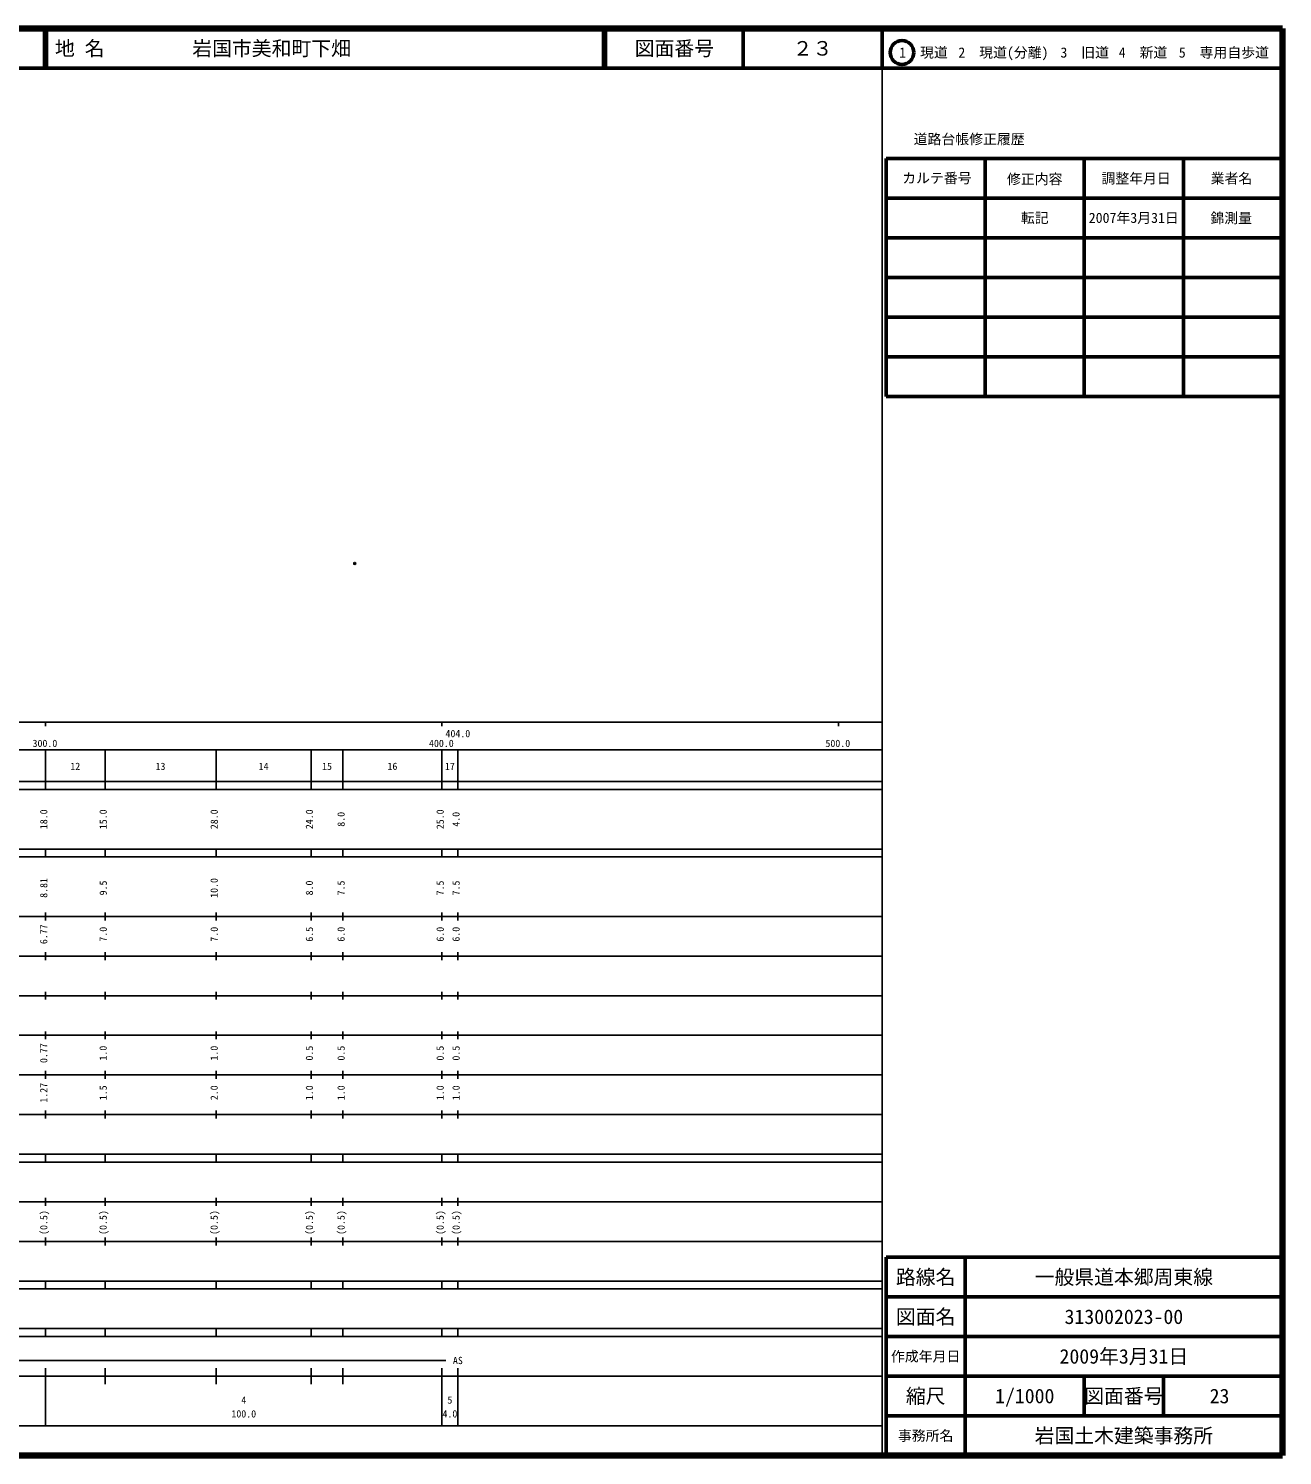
# Model space of a CAD drawing. Units: millimetres on the paper. Extents: x 40 to 680, y 20 to 380.
# Drawn here: x 363.7 to 680, y 20 to 380 of the extents above; entities that cross this region are included whole.
import ezdxf
from ezdxf.enums import TextEntityAlignment as Align

# ---------------------------------------------------------------- set-up
doc = ezdxf.new("R2010")
doc.units = ezdxf.units.MM
doc.header["$PDMODE"] = 32
doc.header["$PDSIZE"] = 0.5
doc.layers.add('M-OTRS', color=6, linetype='Continuous')
doc.layers.add('M-TTL-TXT', color=7, linetype='Continuous')
for name, color, linetype, lineweight in [('M-TTL', 2, 'Continuous', 140), ('M-TTL-BAND', 7, 'Continuous', 25), ('M-TTL-FRAM', 2, 'Continuous', 50), ('M-TTL-LINE', 7, 'Continuous', 50)]:
    doc.layers.add(name, color=color, linetype=linetype, lineweight=lineweight)
doc.styles.add('ＭＳ ゴシック', font='')
doc.styles.get('ＭＳ ゴシック').set_extended_font_data('MS Gothic')

msp = doc.modelspace()

# ---------------------------------------------------------------- linework, layer by layer
at = {"layer": 'M-OTRS'}
msp.add_point((445.978, 245.04), dxfattribs=at)
at = {"layer": 'M-TTL'}
for p, q in [((680, 380), (40, 380)), ((680, 20), (680, 380)), ((40, 20), (680, 20))]:
    msp.add_line(p, q, dxfattribs=at)
at = {"layer": 'M-TTL-BAND'}
for p, q in [((579, 20), (579, 370)), ((40, 205), (579, 205)), ((368, 205), (368, 204)), ((468, 205), (468, 204)), ((568, 205), (568, 204)), ((68, 198), (579, 198)), ((368, 188), (368, 198)), ((383, 188), (383, 198)), ((411, 188), (411, 198)), ((435, 188), (435, 198)), ((443, 188), (443, 198)), ((468, 188), (468, 198)), ((472, 188), (472, 198)), ((40, 190), (579, 190)), ((40, 188), (579, 188)), ((40, 173), (579, 173)), ((368, 171), (368, 173)), ((383, 171), (383, 173)), ((411, 171), (411, 173)), ((435, 171), (435, 173)), ((443, 171), (443, 173)), ((468, 171), (468, 173)), ((472, 171), (472, 173)), ((40, 171), (579, 171)), ((40, 156), (579, 156)), ((368, 155), (368, 157)), ((383, 155), (383, 157)), ((411, 155), (411, 157)), ((435, 155), (435, 157)), ((443, 155), (443, 157)), ((468, 155), (468, 157)), ((472, 155), (472, 157)), ((46, 146), (579, 146)), ((368, 145), (368, 147)), ((383, 145), (383, 147)), ((411, 145), (411, 147)), ((435, 145), (435, 147)), ((443, 145), (443, 147)), ((468, 145), (468, 147)), ((472, 145), (472, 147)), ((368, 135), (368, 137)), ((383, 135), (383, 137)), ((411, 135), (411, 137)), ((435, 135), (435, 137)), ((443, 135), (443, 137)), ((468, 135), (468, 137)), ((472, 135), (472, 137)), ((52, 136), (579, 136)), ((46, 126), (579, 126)), ((368, 125), (368, 127)), ((383, 125), (383, 127)), ((411, 125), (411, 127)), ((435, 125), (435, 127)), ((443, 125), (443, 127)), ((468, 125), (468, 127)), ((472, 125), (472, 127)), ((52, 116), (579, 116)), ((368, 115), (368, 117)), ((383, 115), (383, 117)), ((411, 115), (411, 117)), ((435, 115), (435, 117)), ((443, 115), (443, 117)), ((468, 115), (468, 117)), ((472, 115), (472, 117)), ((46, 106), (579, 106)), ((368, 105), (368, 107)), ((383, 105), (383, 107)), ((411, 105), (411, 107)), ((435, 105), (435, 107)), ((443, 105), (443, 107)), ((468, 105), (468, 107)), ((472, 105), (472, 107)), ((40, 96), (579, 96)), ((40, 94), (579, 94)), ((368, 94), (368, 96)), ((383, 94), (383, 96)), ((411, 94), (411, 96)), ((435, 94), (435, 96)), ((443, 94), (443, 96)), ((468, 94), (468, 96)), ((472, 94), (472, 96)), ((49, 84), (579, 84)), ((368, 83), (368, 85)), ((383, 83), (383, 85)), ((411, 83), (411, 85)), ((435, 83), (435, 85)), ((443, 83), (443, 85)), ((468, 83), (468, 85)), ((472, 83), (472, 85)), ((40, 74), (579, 74)), ((368, 73), (368, 75)), ((383, 73), (383, 75)), ((411, 73), (411, 75)), ((435, 73), (435, 75)), ((443, 73), (443, 75)), ((468, 73), (468, 75)), ((472, 73), (472, 75)), ((40, 64), (579, 64)), ((40, 62), (579, 62)), ((368, 62), (368, 64)), ((383, 62), (383, 64)), ((411, 62), (411, 64)), ((435, 62), (435, 64)), ((443, 62), (443, 64)), ((468, 62), (468, 64)), ((472, 62), (472, 64)), ((40, 52), (579, 52)), ((368, 50), (368, 52)), ((383, 50), (383, 52)), ((411, 50), (411, 52)), ((435, 50), (435, 52)), ((443, 50), (443, 52)), ((468, 50), (468, 52)), ((472, 50), (472, 52)), ((40, 50), (579, 50)), ((71, 44), (469, 44)), ((40, 40), (579, 40)), ((368, 27.5), (368, 42)), ((383, 38), (383, 42)), ((411, 38), (411, 42)), ((435, 38), (435, 42)), ((443, 38), (443, 42)), ((468, 27.5), (468, 42)), ((472, 27.5), (472, 42)), ((68, 27.5), (579, 27.5))]:
    msp.add_line(p, q, dxfattribs=at)
at = {"layer": 'M-TTL-FRAM'}
for p, q in [((580, 347.197), (580, 287.197)), ((580, 347.197), (680, 347.197)), ((580, 287.197), (680, 287.197)), ((680, 70), (580, 70)), ((580, 70), (580, 20))]:
    msp.add_line(p, q, dxfattribs=at)
at = {"layer": 'M-TTL-LINE'}
for p, q in [((367.75, 380), (367.75, 370)), ((368.25, 380), (368.25, 370)), ((508.747, 380), (508.747, 370)), ((509.247, 380), (509.247, 370)), ((543.997, 380), (543.997, 370)), ((579, 380), (579, 370)), ((40, 370), (680, 370)), ((605, 347.197), (605, 287.197)), ((630, 347.197), (630, 287.197)), ((655, 347.197), (655, 287.197)), ((580, 337.197), (680, 337.197)), ((580, 327.197), (680, 327.197)), ((580, 317.197), (680, 317.197)), ((580, 307.197), (680, 307.197)), ((580, 297.197), (680, 297.197)), ((600, 70), (600, 20)), ((680, 60), (580, 60)), ((680, 50), (580, 50)), ((680, 40), (580, 40)), ((630, 40), (630, 30)), ((650, 40), (650, 30)), ((680, 30), (580, 30))]:
    msp.add_line(p, q, dxfattribs=at)
msp.add_circle((584.031, 373.958), 3, dxfattribs=at)

# ---------------------------------------------------------------- texts
at = {"layer": 'M-TTL-BAND', "style": 'ＭＳ ゴシック'}
for s, p in [('404.0', (472, 200.661)), ('300.0', (367.844, 198.195)), ('400.0', (467.844, 198.195)), ('500.0', (567.844, 198.195)), ('12', (375.5, 192.405)), ('13', (397, 192.405)), ('14', (423, 192.405)), ('15', (439, 192.405)), ('16', (455.5, 192.405)), ('17', (470, 192.405)), ('AS', (472, 42.5)), ('4', (418, 32.523)), ('5', (470, 32.523)), ('100.0', (418, 29.033)), ('4.0', (470, 29.033))]:
    msp.add_text(s, height=1.833, dxfattribs=at).set_placement(p, align=Align.BOTTOM_CENTER)
for s, p in [('18.0', (369, 180.5)), ('15.0', (384, 180.5)), ('28.0', (412, 180.5)), ('24.0', (436, 180.5)), ('8.0', (444, 180.5)), ('25.0', (469, 180.5)), ('4.0', (473, 180.5)), ('8.81', (369, 163.174)), ('9.5', (384, 163.174)), ('10.0', (412, 163.174)), ('8.0', (436, 163.174)), ('7.5', (444, 163.174)), ('7.5', (469, 163.174)), ('7.5', (473, 163.174)), ('6.77', (369, 151.5)), ('7.0', (384, 151.5)), ('7.0', (412, 151.5)), ('6.5', (436, 151.5)), ('6.0', (444, 151.5)), ('6.0', (469, 151.5)), ('6.0', (473, 151.5)), ('0.77', (369, 121.5)), ('1.0', (384, 121.5)), ('1.0', (412, 121.5)), ('0.5', (436, 121.5)), ('0.5', (444, 121.5)), ('0.5', (469, 121.5)), ('0.5', (473, 121.5)), ('1.27', (369, 111.5)), ('1.5', (384, 111.5)), ('2.0', (412, 111.5)), ('1.0', (436, 111.5)), ('1.0', (444, 111.5)), ('1.0', (469, 111.5)), ('1.0', (473, 111.5)), ('(0.5)', (369, 78.764)), ('(0.5)', (384, 78.764)), ('(0.5)', (412, 78.764)), ('(0.5)', (436, 78.764)), ('(0.5)', (444, 78.764)), ('(0.5)', (469, 78.764)), ('(0.5)', (473, 78.764))]:
    msp.add_text(s, height=1.833, rotation=90, dxfattribs=at).set_placement(p, align=Align.BOTTOM_CENTER)
at = {"layer": 'M-TTL-TXT', "style": 'ＭＳ ゴシック'}
for s, p in [('地 名', (370.38, 375)), ('岩国市美和町下畑', (405.024, 375))]:
    msp.add_text(s, height=3.666, dxfattribs=at).set_placement(p, align=Align.MIDDLE_LEFT)
for s, height, p in [('図面番号', 3.666, (526.622, 375)), ('２３', 3.666, (561.497, 375)), ('1\u3000現道', 2.566, (589.448, 373.958)), ('2\u3000現道(分離)', 2.566, (609.619, 373.958)), ('3\u3000旧道', 2.566, (630.121, 373.958)), ('4\u3000新道', 2.566, (644.824, 373.958)), ('5\u3000専用自歩道', 2.566, (665.228, 373.958)), ('道路台帳修正履歴', 2.566, (600.968, 352.113)), ('カルテ番号', 2.566, (592.839, 342.277)), ('修正内容', 2.566, (617.509, 342.023)), ('調整年月日', 2.566, (643.089, 342.197)), ('業者名', 2.566, (667.134, 342.197)), ('転記', 2.566, (617.5, 332.245)), ('2007年3月31日', 2.566, (642.5, 332.245)), ('錦測量', 2.566, (667.077, 332.189)), ('路線名', 3.666, (590, 65)), ('路線名', 3.666, (590, 65)), ('一般県道本郷周東線', 3.666, (640, 65)), ('図面名', 3.666, (590, 55)), ('図面名', 3.666, (590, 55)), ('313002023-00', 3.666, (640, 55)), ('2009年3月31日', 3.666, (640, 45)), ('作成年月日', 2.566, (590, 45)), ('作成年月日', 2.566, (590, 45)), ('縮尺', 3.666, (590, 35)), ('縮尺', 3.666, (590, 35)), ('1/1000', 3.666, (615, 35)), ('図面番号', 3.666, (640, 35)), ('図面番号', 3.666, (640, 35)), ('23', 3.666, (664.125, 35)), ('事務所名', 2.566, (590, 25)), ('事務所名', 2.566, (590, 25)), ('岩国土木建築事務所', 3.666, (640, 25))]:
    msp.add_text(s, height=height, dxfattribs=at).set_placement(p, align=Align.MIDDLE_CENTER)

doc.saveas('drawing.dxf')
